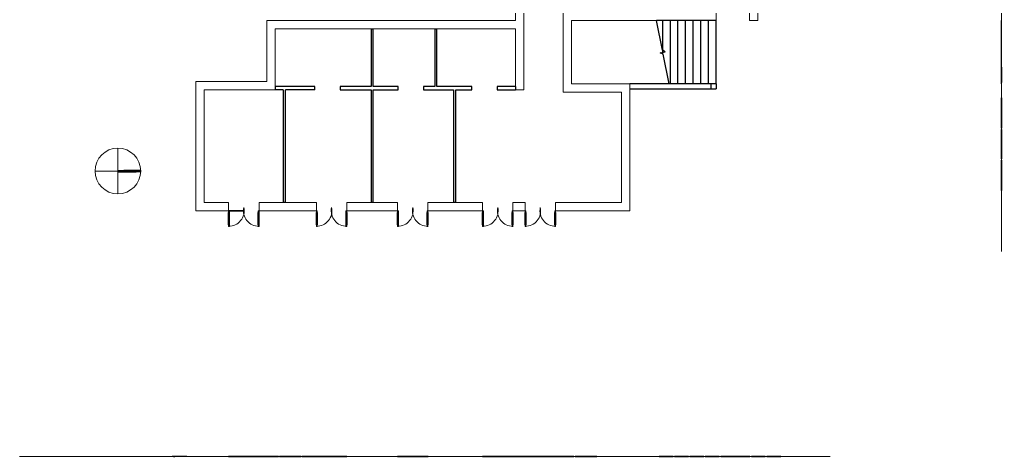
# Model space of a CAD drawing. Header units: inches. Extents: x -3048 to 2593, y -3508 to 2302.
# Drawn here: x -1662 to 660, y -487 to 545 of the extents above; entities that cross this region are included whole.
import ezdxf

# ---------------------------------------------------------------- set-up
doc = ezdxf.new("R2010")
doc.units = ezdxf.units.IN
doc.header["$MEASUREMENT"] = 0
doc.linetypes.add('Dash 1_16_', pattern=[0.125, 0.0625, -0.0625])
doc.layers.add('3D-Doors', color=30, linetype='Continuous')
doc.layers.add('3D-Glazing', color=5, linetype='Continuous')
for name, color, linetype, lineweight in [('A-DOOR', 31, 'Continuous', 30), ('A-DOOR-GLAZ', 31, 'Continuous', 50), ('A-FLOR', 140, 'Continuous', 30), ('A-GLAZ', 151, 'Continuous', 30), ('A-ROOF', 132, 'Continuous', 13), ('A-WALL', 113, 'Continuous', 13), ('C-NORTH', 7, 'Continuous', 13), ('C-TOPO', 7, 'Dash 1_16_', 9), ('I-WALL', 2, 'Continuous', 30), ('L-SITE-WALL', 31, 'Continuous', 30), ('S-STRS', 31, 'Continuous', 30), ('S-STRS-MBND', 31, 'Continuous', 30)]:
    doc.layers.add(name, color=color, linetype=linetype, lineweight=lineweight)

# ---------------------------------------------------------------- blocks, each defined once
blk = doc.blocks.new('Double-Glass 1 - 72_ x 84_-106700-Level 1 New')
at = {"layer": 'A-DOOR', "lineweight": 20}
for p, q in [((-36, 42.6), (-36, 46.6)), ((-36, 46.6), (-34, 46.6)), ((-34, 42.6), (-34, 46.6)), ((34, 42.6), (34, 46.6)), ((36, 46.6), (34, 46.6)), ((36, 42.6), (36, 46.6)), ((-36, 42.6), (-34, 42.6)), ((34, 42.6), (36, 42.6)), ((-36, 13.8), (-34, 13.8)), ((-36, 9.8), (-36, 13.8)), ((-36, 9.8), (-34, 9.8)), ((-34, 9.8), (-34, 13.8)), ((36, 13.8), (34, 13.8)), ((34, 9.8), (34, 13.8)), ((36, 9.8), (34, 9.8)), ((36, 9.8), (36, 13.8))]:
    blk.add_line(p, q, dxfattribs=at)
at = {"layer": 'A-DOOR', "lineweight": 9}
for p, q in [((-36, 13.8), (-36, 42.6)), ((-34, 13.8), (-34, 42.6)), ((34, 13.8), (34, 42.6)), ((36, 13.8), (36, 42.6))]:
    blk.add_line(p, q, dxfattribs=at)
for centre, start, end in [((-36, 9.8), 347.9595, 90.0327), ((36, 9.8), 89.9942, 192.0461)]:
    blk.add_arc(centre, 36.8, start, end, dxfattribs=at)
at = {"layer": 'A-DOOR-GLAZ'}
for p, q in [((-35, 42.6), (-35, 13.8)), ((35, 13.8), (35, 42.6))]:
    blk.add_line(p, q, dxfattribs=at)

msp = doc.modelspace()

# ---------------------------------------------------------------- linework, layer by layer
at = {"layer": '3D-Doors', "extrusion": (-1, 0, 9.48233e-16), "elevation": 1245.1}
msp.add_lwpolyline([(-246.1, 59.9), (-246.1, 59.9), (-246.1, 59.9), (-246.1, 59.9)], close=True, dxfattribs=at)
msp.add_lwpolyline([(-246.1, 59.9), (-246.1, 59.9), (-246.1, 59.9), (-246.1, 59.9)], close=True, dxfattribs=at)
msp.add_lwpolyline([(-246.1, 59.9), (-246.1, 59.9), (-246.1, 59.9), (-246.1, 59.9)], close=True, dxfattribs=at)
at = {"layer": '3D-Glazing', "extrusion": (-7.34622e-16, -1, 6.96593e-31), "elevation": -93.2}
msp.add_lwpolyline([(-1167.7, 84), (-1167.7, 0), (-1131.7, 0), (-1131.7, 84)], close=True, dxfattribs=at)
at = {"layer": 'A-DOOR', "extrusion": (0, -1, 6.12323e-17)}
for p, q in [((-1266.1, -487.1, 80), (-1301.1, -487.1, 80)), ((-1301.1, -487.1, 80), (-1301.1, -487.1, 6.2)), ((-1266.1, -487.1, 35.4), (-1266.1, -487.1, 80)), ((-1131.7, -487.1), (-1131.7, -487.1, 84.1)), ((-924.1, -487.1), (-924.1, -487.1, 84.1)), ((-731.9, -487.1), (-731.9, -487.1, 84.1)), ((-530.9, -487.1), (-530.9, -487.1, 84.1)), ((-430.4, -487.1), (-430.4, -487.1, 84.1))]:
    msp.add_line(p, q, dxfattribs=at)
at = {"layer": 'A-DOOR', "extrusion": (1, 0, -1.83697e-16), "elevation": 659.8}
msp.add_lwpolyline([(396.7, 121), (432.8, 121), (432.8, 203.9), (396.7, 203.9)], close=True, dxfattribs=at)
at = {"layer": 'A-DOOR', "extrusion": (0, -1, 6.12323e-17), "elevation": 487.1}
for points in [[(-1167.7, 84.1), (-1095.6, 84.1), (-1095.6, 0), (-1167.7, 0)], [(-960.2, 84.1), (-888, 84.1), (-888, 0), (-960.2, 0)], [(-767.9, 84.1), (-695.8, 84.1), (-695.8, 0), (-767.9, 0)], [(-567, 84.1), (-494.9, 84.1), (-494.9, 0), (-567, 0)], [(-466.5, 84.1), (-394.4, 84.1), (-394.4, 0), (-466.5, 0)], [(10.1, 84.1), (45.9, 84.1), (45.9, 0), (10.1, 0)]]:
    msp.add_lwpolyline(points, close=True, dxfattribs=at)
at = {"layer": 'A-DOOR', "extrusion": (1, 0, -1.83697e-16)}
msp.add_circle((428.7, 158.1, 659.8), 1.49, dxfattribs=at)
at = {"layer": 'A-DOOR', "extrusion": (0, -1, 6.12323e-17)}
for centre, radius in [((-1296.4, 38, 487.1), 1.28), ((-1135.7, 37.8, 487.1), 1.51), ((-1127.6, 37.8, 487.1), 1.51), ((-928.2, 37.8, 487.1), 1.51), ((-920, 37.8, 487.1), 1.51), ((-735.9, 37.8, 487.1), 1.51), ((-727.8, 37.8, 487.1), 1.51), ((-535, 37.8, 487.1), 1.51), ((-526.9, 37.8, 487.1), 1.51), ((-434.5, 37.8, 487.1), 1.51), ((-426.4, 37.8, 487.1), 1.51), ((42, 37.8, 487.1), 1.51)]:
    msp.add_circle(centre, radius, dxfattribs=at)
at = {"layer": 'A-FLOR', "extrusion": (1, 0, -1.83697e-16)}
for p, q in [((659.8, 393.5, 113.3), (659.8, 543.5, 113.3)), ((659.8, 393.5, 106.7), (659.8, 543.5, 106.7)), ((659.8, 393.5, 100.1), (659.8, 543.5, 100.1)), ((659.8, 393.5, 93.4), (659.8, 543.5, 93.4)), ((659.8, 393.5, 86.8), (659.8, 543.5, 86.8)), ((659.8, 393.5, 80.2), (659.8, 543.5, 80.2)), ((659.8, 393.5, 73.6), (659.8, 543.5, 73.6)), ((659.8, 393.5, 67), (659.8, 543.5, 67)), ((659.8, 393.5, 60.4), (659.8, 543.5, 60.4)), ((659.8, 393.5, 53.8), (659.8, 543.5, 53.8)), ((659.8, 393.5, 47.1), (659.8, 543.5, 47.1)), ((659.8, 393.5, 40.5), (659.8, 543.5, 40.5)), ((659.8, 393.5, 33.9), (659.8, 543.5, 33.9)), ((659.8, 393.5, 27.3), (659.8, 543.5, 27.3)), ((659.8, 393.5, 20.7), (659.8, 543.5, 20.7)), ((659.8, 393.5, 13.1), (659.8, 543.5, 13.1)), ((659.8, 393.5, 6.5), (659.8, 543.5, 6.5)), ((659.8, 393.5, 121), (659.8, 543.5, 121))]:
    msp.add_line(p, q, dxfattribs=at)
at = {"layer": 'A-GLAZ', "extrusion": (1, 0, -1.83697e-16), "elevation": 659.8}
for points in [[(288.8, 158.9), (360.2, 158.9), (360.2, 206.1), (288.8, 224)], [(216, 158.9), (285.8, 158.9), (285.8, 224.9), (216, 242.3)], [(141.6, 158.9), (213, 158.9), (213, 243), (141.6, 260.9)]]:
    msp.add_lwpolyline(points, close=True, dxfattribs=at)
at = {"layer": 'A-GLAZ', "extrusion": (0, -1, 6.12323e-17), "elevation": 487.1}
for points in [[(-1155.1, 123.1), (-1103.3, 123.1), (-1103.3, 214.2), (-1155.1, 214.2)], [(-1100.3, 123.1), (-1050, 123.1), (-1050, 214.2), (-1100.3, 214.2)], [(-1047, 123.1), (-996.4, 123.1), (-996.4, 214.2), (-1047, 214.2)], [(-993.4, 123.1), (-943.1, 123.1), (-943.1, 214.2), (-993.4, 214.2)], [(-940.1, 123.1), (-888.3, 123.1), (-888.3, 214.2), (-940.1, 214.2)], [(-563.4, 123.1), (-511.5, 123.1), (-511.5, 214.2), (-563.4, 214.2)], [(-508.5, 123.1), (-458.2, 123.1), (-458.2, 214.2), (-508.5, 214.2)], [(-455.2, 123.1), (-404.6, 123.1), (-404.6, 214.2), (-455.2, 214.2)], [(-401.6, 123.1), (-351.3, 123.1), (-351.3, 214.2), (-401.6, 214.2)], [(-348.3, 123.1), (-296.5, 123.1), (-296.5, 214.2), (-348.3, 214.2)], [(-149.3, 289.9), (-116.2, 289.9), (-116.2, 307.4), (-149.3, 307.4)], [(-113, 289.9), (-79.9, 289.9), (-79.9, 307.4), (-113, 307.4)], [(-76.7, 289.9), (-43.7, 289.9), (-43.7, 307.4), (-76.7, 307.4)], [(-40.3, 289.9), (-7.2, 289.9), (-7.2, 307.4), (-40.3, 307.4)], [(-4, 289.9), (29.1, 289.9), (29.1, 307.4), (-4, 307.4)], [(32.3, 289.9), (65.3, 289.9), (65.3, 307.4), (32.3, 307.4)], [(68.5, 289.9), (101.6, 289.9), (101.6, 307.4), (68.5, 307.4)], [(104.8, 289.9), (137.9, 289.9), (137.9, 307.4), (104.8, 307.4)]]:
    msp.add_lwpolyline(points, close=True, dxfattribs=at)
at = {"layer": 'A-ROOF', "extrusion": (1, 0, -1.83697e-16)}
for p, q in [((659.8, 1807.9), (659.8, -3.1)), ((659.8, 650.2, 432), (659.8, 520.5, 322.8)), ((659.8, 543.5, 282), (659.8, 520.5, 262.6)), ((659.8, 520.5, 250.7), (659.8, 543.5, 270.1)), ((659.8, 520.5, 250.7), (659.8, 543.5, 250.7)), ((659.8, 520.5, 262.6), (659.8, 520.5, 250.7)), ((659.8, 393.5, 243), (659.8, 393.5, 254.9))]:
    msp.add_line(p, q, dxfattribs=at)
at = {"layer": 'A-ROOF', "extrusion": (0, -1, 6.12323e-17)}
for p, q in [((-1661.8, -487.1), (255, -487.1)), ((-1245.2, -487.1, 277.8), (-1539.1, -487.1, 330)), ((-1539.1, -487.1, 330), (-1539.1, -487.1, 318.1)), ((-1539.1, -487.1, 330), (-1245.2, -487.1, 330)), ((-1503.3, -487.1, 311.7), (-1503.3, -487.1, 323.6)), ((-1479.2, -487.1, 307.4), (-1479.2, -487.1, 319.4)), ((-1254.1, -487.1, 267.3), (-1254.1, -487.1, 279.4)), ((-1245.2, -487.1, 265.8), (-1245.2, -487.1, 277.8)), ((-1245.2, -487.1, 277.8), (-1245.2, -487.1, 330)), ((-1245.2, -487.1, 330), (-336.3, -487.1, 330)), ((-339.4, -487.1, 326.2), (-1245.2, -487.1, 326.2)), ((-218.8, -487.1, 326.2), (-339.4, -487.1, 326.2)), ((-339.4, -487.1, 326.2), (-302.7, -487.1, 372.1)), ((-302.7, -487.1, 372.1), (-182.6, -487.1, 372.1)), ((-302.4, -487.1, 657.1), (-302.7, -487.1, 654.1)), ((84.1, -487.1, 633.2), (-302.4, -487.1, 657.1)), ((-218.8, -487.1, 314.2), (-218.8, -487.1, 326.2)), ((-182.6, -487.1, 322.8), (-182.6, -487.1, 432)), ((-182.6, -487.1, 432), (83.9, -487.1, 432)), ((83.9, -487.1, 432), (171.4, -487.1, 322.8)), ((83.9, -487.1, 630.2), (84.1, -487.1, 633.2))]:
    msp.add_line(p, q, dxfattribs=at)
at = {"layer": 'A-ROOF', "extrusion": (1, 0, -1.83697e-16), "elevation": 659.8}
for points in [[(978.5, 310.6), (520.5, 310.6), (520.5, 322.8), (978.5, 322.8)], [(459, 226.6), (459, 238.5), (108.5, 326.2), (108.5, 314.2)]]:
    msp.add_lwpolyline(points, close=True, dxfattribs=at)
at = {"layer": 'A-ROOF', "extrusion": (0, -1, 6.12323e-17), "elevation": 487.1}
msp.add_lwpolyline([(-218.8, 314.2), (-1245.2, 314.2)], dxfattribs=at)
for points in [[(-218.8, 250.7), (-152.7, 250.7), (-152.7, 262.6), (-218.8, 262.6)], [(-182.6, 310.6), (171.4, 310.6), (171.4, 322.8), (-182.6, 322.8)]]:
    msp.add_lwpolyline(points, close=True, dxfattribs=at)
at = {"layer": 'A-WALL'}
for p, q in [((-488.8, 1020.2), (-488.8, 543.3)), ((-469.3, 379.5), (-469.3, 669.6)), ((-15, 543.3), (-15, 639.6)), ((-376.5, 562.8), (-376.5, 373.8)), ((-1077.1, 543.3), (-1077.1, 399)), ((-488.8, 543.3), (-1077.1, 543.3)), ((-357, 393.3), (-357, 543.3)), ((-357, 543.3), (-15, 543.3)), ((-1057.6, 379.5), (-1057.6, 523.8)), ((-1057.6, 523.8), (-488.8, 523.8)), ((-488.8, 523.8), (-488.8, 379.5)), ((-1077.1, 399), (-1245.1, 399)), ((-1245.1, 399), (-1245.1, 93.2)), ((-1225.6, 379.5), (-1057.6, 379.5)), ((-1225.6, 112.7), (-1225.6, 379.5)), ((-488.8, 379.5), (-469.3, 379.5)), ((-376.5, 373.8), (-238.5, 373.8)), ((-219, 393.3), (-357, 393.3)), ((-238.5, 373.8), (-238.5, 112.7)), ((-219, 93.2), (-219, 393.3)), ((-1245.1, 93.2), (-1167.7, 93.2)), ((-1167.7, 112.7), (-1225.6, 112.7)), ((-1167.7, 93.2), (-1167.7, 112.7)), ((-960.1, 112.7), (-1095.7, 112.7)), ((-1095.7, 112.7), (-1095.7, 93.2)), ((-1095.7, 93.2), (-960.1, 93.2)), ((-960.1, 93.2), (-960.1, 112.7)), ((-768.1, 112.7), (-888.1, 112.7)), ((-888.1, 112.7), (-888.1, 93.2)), ((-888.1, 93.2), (-768.1, 93.2)), ((-768.1, 93.2), (-768.1, 112.7)), ((-567.1, 112.7), (-696.1, 112.7)), ((-696.1, 112.7), (-696.1, 93.2)), ((-696.1, 93.2), (-567.1, 93.2)), ((-567.1, 93.2), (-567.1, 112.7)), ((-466.5, 112.7), (-495.1, 112.7)), ((-495.1, 112.7), (-495.1, 93.2)), ((-495.1, 93.2), (-466.5, 93.2)), ((-466.5, 93.2), (-466.5, 112.7)), ((-238.5, 112.7), (-394.5, 112.7)), ((-394.5, 112.7), (-394.5, 93.2)), ((-394.5, 93.2), (-219, 93.2))]:
    msp.add_line(p, q, dxfattribs=at)
at = {"layer": 'A-WALL', "extrusion": (1, 0, -1.83697e-16)}
for p, q in [((659.8, 543.5, 119.9), (659.8, 948.4, 119.9)), ((659.8, 543.5, 286.7), (659.8, 948.4, 286.7)), ((659.8, 543.5), (659.8, 543.5, 310.6)), ((659.8, 459, 121), (659.8, 459, 226.6)), ((659.8, 381.4, 66.6), (659.8, 393.5, 66.6)), ((659.8, 393.5, 66.6), (659.8, 393.5)), ((659.8, 381.4, 119.9), (659.8, 393.5, 119.9)), ((659.8, 393.5, 119.9), (659.8, 393.5, 66.6)), ((659.8, 393.5, 119.9), (659.8, 393.5, 243)), ((659.8, 381.4), (659.8, 381.4, 66.6)), ((659.8, 381.4, 66.6), (659.8, 381.4, 119.9)), ((659.8, 108.5), (659.8, 108.5, 314.2))]:
    msp.add_line(p, q, dxfattribs=at)
at = {"layer": 'A-WALL', "extrusion": (0, -1, 6.12323e-17)}
for p, q in [((-1539.1, -487.1), (-1539.1, -487.1, 318.1)), ((-1245.2, -487.1, 265.8), (-1539.1, -487.1, 318.1)), ((-1503.3, -487.1), (-1503.3, -487.1, 311.7)), ((-1479.2, -487.1, 307.4), (-1479.2, -487.1)), ((-1254.3, -487.1, 43.9), (-1254.1, -487.1, 267.3)), ((-1245.2, -487.1, 265.8), (-1245.2, -487.1, 50.1)), ((-302.7, -487.1, 372.1), (-302.7, -487.1, 654.1)), ((-302.7, -487.1, 654.1), (83.9, -487.1, 630.2)), ((-218.8, -487.1), (-218.8, -487.1, 314.2)), ((-218.8, -487.1, 226.8), (-152.7, -487.1, 226.8)), ((-26.6, -487.1, 66.6), (-218.8, -487.1, 119.9)), ((-152.7, -487.1, 226.8), (-152.7, -487.1, 310.6)), ((-152.7, -487.1, 286.7), (141.3, -487.1, 286.7)), ((-14.9, -487.1, 66.6), (-26.6, -487.1, 66.6)), ((64.5, -487.1, 119.9), (-14.9, -487.1, 119.9)), ((-14.9, -487.1, 119.9), (-14.9, -487.1)), ((64.5, -487.1), (64.5, -487.1, 119.9)), ((141.3, -487.1, 119.9), (83.9, -487.1, 119.9)), ((83.9, -487.1, 119.9), (83.9, -487.1)), ((83.9, -487.1, 630.2), (83.9, -487.1, 432)), ((141.3, -487.1, 310.6), (141.3, -487.1, 119.9))]:
    msp.add_line(p, q, dxfattribs=at)
at = {"layer": 'A-WALL'}
msp.add_lwpolyline([(64.3, 562.8), (64.3, 543.3), (83.8, 543.3), (83.8, 562.8)], close=True, dxfattribs=at)
at = {"layer": 'A-WALL', "extrusion": (1, 0, -1.83697e-16), "elevation": 659.8}
msp.add_lwpolyline([(363.2, 155.9), (138.6, 155.9), (138.6, 264.7), (363.2, 208.4)], close=True, dxfattribs=at)
at = {"layer": 'A-WALL', "extrusion": (0, -1, 6.12323e-17), "elevation": 487.1}
for points in [[(-1158.1, 119.9), (-885.1, 119.9), (-885.1, 217.2), (-1158.1, 217.2)], [(-566.3, 119.9), (-293.3, 119.9), (-293.3, 217.2), (-566.3, 217.2)]]:
    msp.add_lwpolyline(points, close=True, dxfattribs=at)
at = {"layer": 'C-NORTH'}
for p, q in [((-1429.5, 241.4), (-1429.5, 133.4)), ((-1483.5, 187.4), (-1429.5, 187.4))]:
    msp.add_line(p, q, dxfattribs=at)
at = {"layer": 'C-NORTH', "const_width": 6.75}
msp.add_lwpolyline([(-1429.5, 186.6), (-1375.5, 187.4)], dxfattribs=at)
at = {"layer": 'C-NORTH'}
msp.add_circle((-1429.5, 187.4), 54, dxfattribs=at)
at = {"layer": 'C-TOPO', "extrusion": (0, -1, 6.12323e-17)}
for p, q in [((-1303, -487.1, 4.5), (-1307.7, -487.1, 0.2)), ((-1287.8, -487.1, 17.9), (-1303, -487.1, 4.5)), ((-1245.6, -487.1, 11.9), (-1294.6, -487.1, 11.9)), ((-1267.7, -487.1, 34.1), (-1287.8, -487.1, 17.9)), ((-1245.4, -487.1, 23.9), (-1280.4, -487.1, 23.9)), ((-1254.3, -487.1, 43.9), (-1267.7, -487.1, 34.1)), ((-1245.2, -487.1, 50.1), (-1254.3, -487.1, 43.9)), ((-1245.2, -487.1, 50.1), (-1245.2, -487.1))]:
    msp.add_line(p, q, dxfattribs=at)
at = {"layer": 'I-WALL'}
for p, q in [((-830.5, 523.8), (-830.5, 387.2)), ((-830.5, 523.8), (-825.6, 523.8)), ((-825.6, 387.2), (-825.6, 523.8)), ((-680, 523.8), (-680, 387.2)), ((-680, 523.8), (-675.1, 523.8)), ((-675.1, 387.2), (-675.1, 523.8)), ((-963.7, 387.2), (-1057.6, 387.2)), ((-1057.6, 387.2), (-1057.6, 379.5)), ((-1038.2, 379.5), (-1057.6, 379.5)), ((-1038.2, 379.5), (-1038.2, 112.7)), ((-1033.3, 112.7), (-1033.3, 379.5)), ((-963.7, 379.5), (-1033.3, 379.5)), ((-963.7, 379.5), (-963.7, 387.2)), ((-903.7, 387.2), (-903.7, 379.5)), ((-830.5, 387.2), (-903.7, 387.2)), ((-903.7, 379.5), (-830.5, 379.5)), ((-830.5, 379.5), (-830.5, 112.7)), ((-766.8, 387.2), (-825.6, 387.2)), ((-825.6, 112.7), (-825.6, 379.5)), ((-825.6, 379.5), (-766.8, 379.5)), ((-766.8, 379.5), (-766.8, 387.2)), ((-706.8, 387.2), (-706.8, 379.5)), ((-680, 387.2), (-706.8, 387.2)), ((-706.8, 379.5), (-635.5, 379.5)), ((-592.8, 387.2), (-675.1, 387.2)), ((-635.5, 379.5), (-635.5, 112.7)), ((-630.6, 112.7), (-630.6, 379.5)), ((-630.6, 379.5), (-592.8, 379.5)), ((-592.8, 379.5), (-592.8, 387.2)), ((-488.8, 387.2), (-532.8, 387.2)), ((-532.8, 387.2), (-532.8, 379.5)), ((-532.8, 379.5), (-488.8, 379.5)), ((-488.8, 387.2), (-488.8, 379.5)), ((-1033.3, 112.7), (-1038.2, 112.7)), ((-825.6, 112.7), (-830.5, 112.7)), ((-630.6, 112.7), (-635.5, 112.7))]:
    msp.add_line(p, q, dxfattribs=at)
at = {"layer": 'L-SITE-WALL'}
for p, q in [((-15, 393.3), (-219, 393.3)), ((-219, 381.3), (-15, 381.3)), ((-26.8, 381.3), (-26.8, 393.3)), ((-15, 393.3), (-15, 381.3))]:
    msp.add_line(p, q, dxfattribs=at)
at = {"layer": 'S-STRS'}
for p, q in [((-141.9, 473), (-156, 543.3)), ((-15, 543.3), (-156, 543.3)), ((-141, 472.5), (-141, 543.3)), ((-123, 393.3), (-123, 543.3)), ((-105, 393.3), (-105, 543.3)), ((-87, 393.3), (-87, 543.3)), ((-69, 393.3), (-69, 543.3)), ((-51, 393.3), (-51, 543.3)), ((-33, 393.3), (-33, 543.3)), ((-15, 393.3), (-15, 543.3)), ((-146.9, 467.1), (-135.1, 469.5)), ((-140, 463.6), (-146.9, 467.1)), ((-135.1, 469.5), (-141.9, 473)), ((-141, 464.1), (-141, 468.3)), ((-126, 393.3), (-140, 463.6)), ((-15, 393.3), (-126, 393.3))]:
    msp.add_line(p, q, dxfattribs=at)
at = {"layer": 'S-STRS-MBND'}
msp.add_line((-141, 468.3), (-141, 472.5), dxfattribs=at)

# ---------------------------------------------------------------- block references
at = {"layer": 'A-DOOR', "rotation": 180}
for p in [(-1131.7, 103.1), (-924.1, 103.1), (-732.1, 103.1), (-531.1, 103.1), (-430.5, 103.1)]:
    msp.add_blockref('Double-Glass 1 - 72_ x 84_-106700-Level 1 New', p, dxfattribs=at)

doc.saveas('drawing.dxf')
